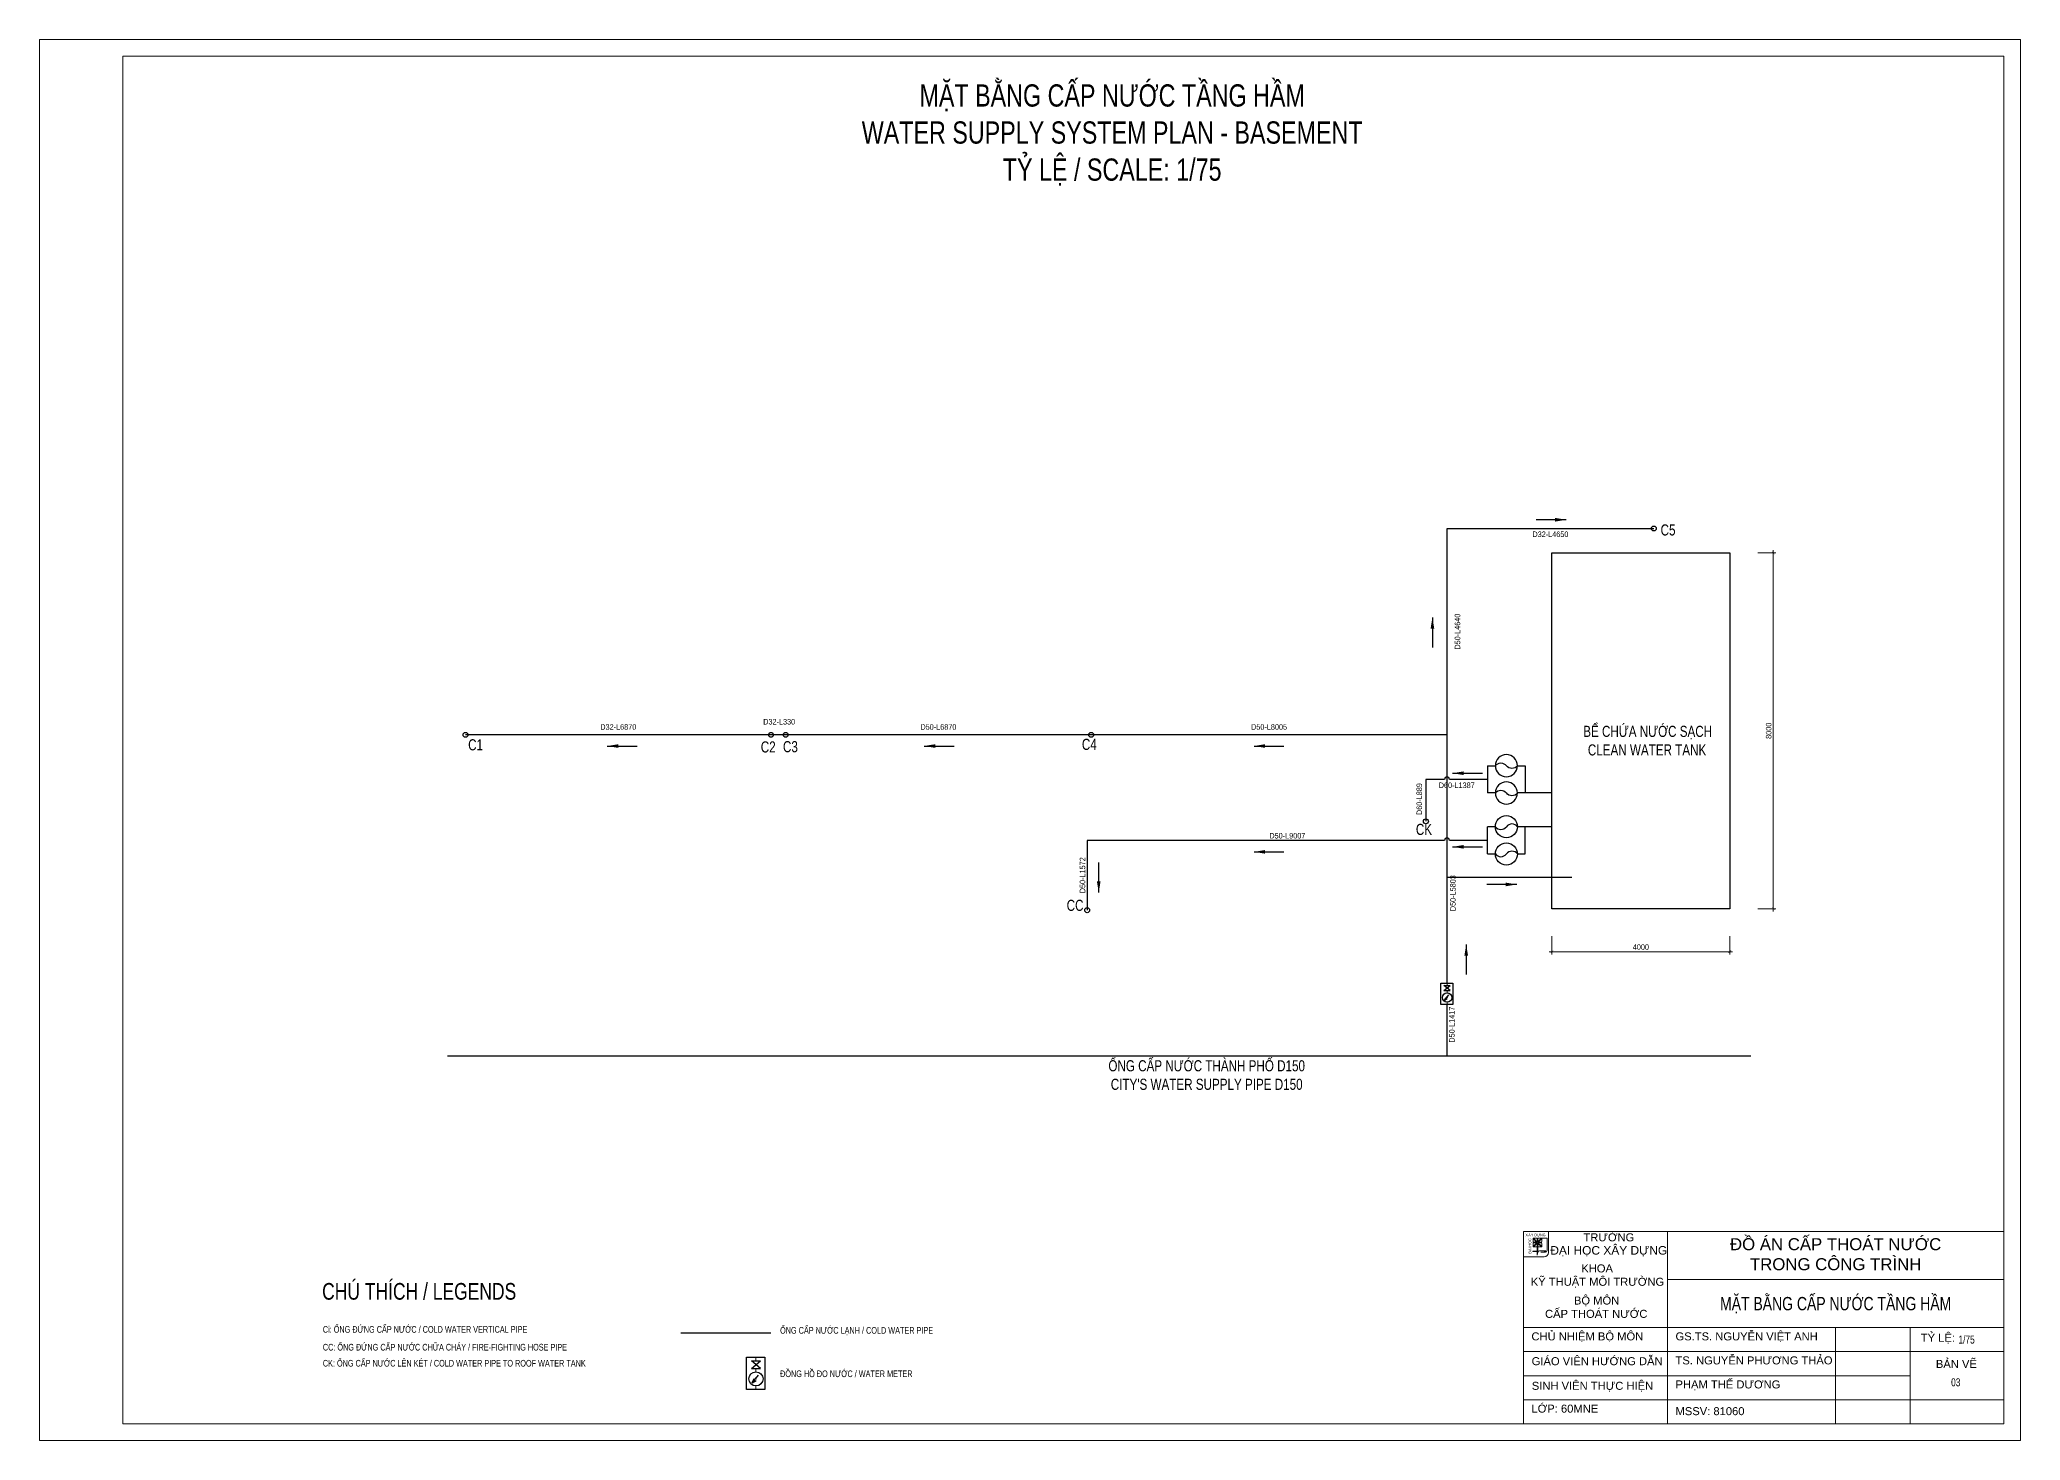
# Model space of a CAD drawing. Header units: millimetres. Extents: x -819040 to 60987, y -269988 to 131461.
# Drawn here: x -107931 to -63381, y -2954 to 28546 of the extents above; entities that cross this region are included whole.
import ezdxf
from ezdxf.enums import TextEntityAlignment as Align

# ---------------------------------------------------------------- set-up
doc = ezdxf.new("R2010")
doc.units = ezdxf.units.MM
doc.layers.get('0').update_dxf_attribs({"lineweight": 9})
doc.layers.get('Defpoints').update_dxf_attribs({"lineweight": 9})
for name, color, linetype, lineweight in [('BE CHUA', 4, 'Continuous', 30), ('BOM', 4, 'Continuous', 30), ('CAP LANH-CAT', 4, 'Continuous', 30), ('CAP LANH-CONTINOUS', 4, 'Continuous', 30), ('CAP LANH-CONTINOUS @ 50', 4, 'Continuous', 30), ('CTN-nuoc', 30, 'Continuous', 9), ('DONG HO', 6, 'Continuous', 30), ('GHI CHU', 51, 'Continuous', 9), ('GHI CHU @ 100', 51, 'Continuous', 9), ('GHI CHU @ 50', 51, 'Continuous', 9), ('KHUNG GIAY-A2', 7, 'Continuous', 9), ('KHUNG TEN', 7, 'Continuous', 9), ('KICH THUOC', 21, 'Continuous', 13), ('KICH THUOC @ 50', 21, 'Continuous', 13)]:
    doc.layers.add(name, color=color, linetype=linetype, lineweight=lineweight)
doc.styles.add('ARIANH', font='VnArialH.TTF')
doc.styles.add('KICH THUOC', font='arial.ttf', dxfattribs={"width": 0.75})
doc.styles.get("Standard").update_dxf_attribs({"font": 'arial.ttf', "width": 0.75})
doc.styles.add('TCVN-10', font='arial.ttf', dxfattribs={"width": 0.75, "height": 10})
doc.styles.add('TCVN-2.5', font='arial.ttf', dxfattribs={"width": 0.75, "height": 2.5})
doc.dimstyles.new('TCVN-2.5', dxfattribs={"dimtxt": 2.5, "dimasz": 1.2, "dimexe": 1.2, "dimexo": 0, "dimgap": 0.8, "dimtad": 1, "dimtoh": 1, "dimdec": 0, "dimzin": 0, "dimdsep": 46, "dimtxsty": 'KICH THUOC', "dimblk": 'ARCHTICK', "dimcen": 1.2, "dimdle": 1.2, "dimclrd": 31, "dimclre": 31, "dimclrt": 256, "dimadec": 0, "dimazin": 0, "dimtm": 1e-09, "dimtfac": 1, "dimtdec": 0, "dimtix": 1, "dimtofl": 0, "dimtmove": 0, "dimatfit": 2, "dimfxl": 7, "dimfxlon": 1, "dimtolj": 1, "dimtzin": 0, "dimlwd": -1, "dimlwe": -1, "dimarcsym": 1})
doc.dimstyles.new('TCVN-2.5 D-L', dxfattribs={"dimtxt": 2.5, "dimasz": 1.2, "dimexe": 1.2, "dimexo": 0, "dimgap": 0.8, "dimtad": 1, "dimtoh": 1, "dimdec": 0, "dimzin": 0, "dimdsep": 46, "dimtxsty": 'KICH THUOC', "dimblk": 'ARCHTICK', "dimcen": 1.2, "dimdle": 1.2, "dimse1": 1, "dimse2": 1, "dimsd1": 1, "dimsd2": 1, "dimclrd": 256, "dimclre": 256, "dimclrt": 256, "dimadec": 0, "dimazin": 0, "dimtm": 1e-09, "dimtfac": 1, "dimtdec": 0, "dimtofl": 0, "dimtmove": 0, "dimatfit": 2, "dimfxl": 1, "dimtolj": 1, "dimtzin": 0, "dimlwd": -1, "dimlwe": -1, "dimarcsym": 1})
doc.dimstyles.new('TCVN-5 D-i-L', dxfattribs={"dimtxt": 5, "dimasz": 1.2, "dimexe": 1.2, "dimexo": 0, "dimgap": 0.8, "dimtad": 1, "dimtoh": 1, "dimdec": 0, "dimzin": 0, "dimdsep": 46, "dimtxsty": 'KICH THUOC', "dimblk": 'ARCHTICK', "dimcen": 1.2, "dimdle": 1.2, "dimse1": 1, "dimse2": 1, "dimsd1": 1, "dimsd2": 1, "dimclrd": 256, "dimclre": 256, "dimclrt": 256, "dimadec": 0, "dimazin": 0, "dimtm": 1e-09, "dimtfac": 1, "dimtdec": 0, "dimtofl": 0, "dimtmove": 1, "dimatfit": 2, "dimfxl": 1, "dimtolj": 1, "dimtzin": 0, "dimlwd": -1, "dimlwe": -1, "dimarcsym": 1})

# ---------------------------------------------------------------- blocks, each defined once
blk = doc.blocks.new('bom')
at = {"layer": 'BOM'}
blk.add_circle((0, 0), 250, dxfattribs=at)
for centre, start, end in [((125, -94), 36.8699, 143.1301), ((-125, 94), 216.8699, 323.1301)]:
    blk.add_arc(centre, 156, start, end, dxfattribs=at)
blk = doc.blocks.new('*U281')
at = {"layer": 'KHUNG TEN'}
for p, q in [((0, 2880), (-7200, 2880)), ((-7200, 0), (-7200, 2880)), ((-6824, 2880), (-7200, 2880)), ((-7200, 2503), (-7200, 2880)), ((-7056, 2782), (-7005, 2782)), ((-7056, 2777), (-7056, 2782)), ((-7056, 2782), (-7005, 2782)), ((-7056, 2778), (-7056, 2782)), ((-7056, 2782), (-7005, 2782)), ((-7056, 2777), (-7056, 2782)), ((-7056, 2781), (-7006, 2781)), ((-7056, 2777), (-7056, 2781)), ((-7056, 2778), (-6997, 2720)), ((-7055, 2732), (-7056, 2778)), ((-7056, 2777), (-6998, 2719)), ((-7056, 2731), (-7056, 2777)), ((-7056, 2777), (-6998, 2719)), ((-7056, 2731), (-7056, 2777)), ((-7056, 2777), (-6998, 2719)), ((-7056, 2731), (-7056, 2777)), ((-7056, 2655), (-6998, 2714)), ((-7056, 2656), (-6997, 2714)), ((-7056, 2656), (-6998, 2714)), ((-7056, 2655), (-6998, 2713)), ((-7055, 2703), (-7056, 2656)), ((-7056, 2702), (-7056, 2655)), ((-7056, 2702), (-7056, 2655)), ((-7056, 2702), (-7056, 2656)), ((-7052, 2782), (-6994, 2724)), ((-7052, 2782), (-6994, 2724)), ((-7052, 2781), (-6994, 2723)), ((-7052, 2651), (-6994, 2709)), ((-7052, 2651), (-6994, 2709)), ((-7052, 2651), (-6994, 2709)), ((-7051, 2782), (-6993, 2724)), ((-7051, 2720), (-7044, 2716)), ((-7051, 2712), (-7044, 2716)), ((-7051, 2652), (-6993, 2710)), ((-7050, 2721), (-7044, 2716)), ((-7050, 2721), (-7043, 2717)), ((-7050, 2721), (-7044, 2716)), ((-7050, 2713), (-7043, 2717)), ((-7050, 2712), (-7044, 2716)), ((-7050, 2712), (-7044, 2716)), ((-6998, 2719), (-7049, 2719)), ((-6997, 2720), (-7048, 2720)), ((-6998, 2719), (-7048, 2719)), ((-6998, 2719), (-7048, 2719)), ((-6998, 2714), (-7048, 2714)), ((-6998, 2714), (-7048, 2714)), ((-6998, 2713), (-7048, 2713)), ((-6997, 2714), (-7047, 2714)), ((-6995, 2774), (-6991, 2769)), ((-6995, 2774), (-6991, 2769)), ((-6994, 2775), (-6990, 2770)), ((-6994, 2774), (-6991, 2769)), ((-6994, 2724), (-6994, 2770)), ((-6994, 2723), (-6994, 2770)), ((-6994, 2724), (-6994, 2770)), ((-6994, 2529), (-6994, 2709)), ((-6994, 2529), (-6994, 2709)), ((-6994, 2529), (-6994, 2709)), ((-6993, 2724), (-6993, 2771)), ((-6993, 2530), (-6993, 2710)), ((-6987, 2774), (-6991, 2769)), ((-6988, 2774), (-6991, 2769)), ((-6987, 2774), (-6991, 2769)), ((-6987, 2775), (-6990, 2770)), ((-6930, 2782), (-6988, 2724)), ((-6930, 2782), (-6988, 2724)), ((-6930, 2781), (-6988, 2723)), ((-6988, 2724), (-6988, 2770)), ((-6988, 2723), (-6988, 2770)), ((-6988, 2724), (-6988, 2770)), ((-6930, 2651), (-6988, 2709)), ((-6988, 2560), (-6988, 2709)), ((-6930, 2651), (-6988, 2709)), ((-6988, 2560), (-6988, 2709)), ((-6930, 2651), (-6988, 2709)), ((-6988, 2560), (-6988, 2709)), ((-6929, 2782), (-6987, 2724)), ((-6987, 2724), (-6987, 2771)), ((-6929, 2652), (-6987, 2710)), ((-6987, 2561), (-6987, 2710)), ((-6926, 2777), (-6984, 2719)), ((-6926, 2777), (-6984, 2719)), ((-6925, 2777), (-6984, 2719)), ((-6984, 2719), (-6937, 2719)), ((-6984, 2719), (-6938, 2719)), ((-6984, 2719), (-6937, 2719)), ((-6926, 2655), (-6984, 2714)), ((-6984, 2714), (-6937, 2714)), ((-6925, 2656), (-6984, 2714)), ((-6984, 2714), (-6937, 2714)), ((-6926, 2655), (-6984, 2713)), ((-6984, 2713), (-6938, 2713)), ((-6925, 2778), (-6983, 2720)), ((-6983, 2720), (-6937, 2720)), ((-6925, 2656), (-6983, 2714)), ((-6983, 2714), (-6937, 2714)), ((-6977, 2781), (-6847, 2781)), ((-6976, 2782), (-6847, 2782)), ((-6976, 2782), (-6846, 2782)), ((-6976, 2782), (-6847, 2782)), ((-6934, 2720), (-6938, 2716)), ((-6934, 2720), (-6938, 2716)), ((-6933, 2720), (-6938, 2717)), ((-6938, 2717), (-6933, 2713)), ((-6938, 2716), (-6934, 2713)), ((-6938, 2716), (-6934, 2713)), ((-6933, 2721), (-6937, 2717)), ((-6937, 2717), (-6933, 2714)), ((-6926, 2777), (-6926, 2782)), ((-6926, 2777), (-6926, 2781)), ((-6926, 2731), (-6926, 2777)), ((-6926, 2731), (-6926, 2777)), ((-6926, 2702), (-6926, 2655)), ((-6926, 2702), (-6926, 2655)), ((-6925, 2778), (-6925, 2782)), ((-6925, 2777), (-6925, 2782)), ((-6925, 2732), (-6925, 2778)), ((-6925, 2731), (-6925, 2777)), ((-6925, 2703), (-6925, 2656)), ((-6925, 2702), (-6925, 2656)), ((-6847, 2782), (-6847, 2595)), ((-6847, 2782), (-6847, 2595)), ((-6847, 2781), (-6847, 2595)), ((-6846, 2782), (-6846, 2596)), ((-6824, 2880), (-6824, 2570)), ((-5040, 0), (-5040, 2880)), ((0, 2160), (0, 2880)), ((-6890, 2503), (-7200, 2503)), ((-6994, 2589), (-7058, 2589)), ((-7058, 2582), (-7058, 2589)), ((-6994, 2589), (-7058, 2589)), ((-7058, 2583), (-7058, 2589)), ((-6994, 2588), (-7058, 2588)), ((-7058, 2582), (-7058, 2588)), ((-6994, 2583), (-7058, 2583)), ((-6994, 2582), (-7058, 2582)), ((-6994, 2582), (-7058, 2582)), ((-6993, 2589), (-7057, 2589)), ((-7057, 2583), (-7057, 2589)), ((-6993, 2583), (-7057, 2583)), ((-7056, 2656), (-7056, 2652)), ((-7056, 2656), (-7056, 2651)), ((-7056, 2655), (-7056, 2651)), ((-7056, 2655), (-7056, 2651)), ((-7056, 2652), (-7005, 2652)), ((-7056, 2651), (-7005, 2651)), ((-7056, 2651), (-7006, 2651)), ((-7056, 2651), (-7005, 2651)), ((-6994, 2657), (-6991, 2661)), ((-6994, 2657), (-6991, 2661)), ((-6994, 2657), (-6991, 2660)), ((-6985, 2574), (-6994, 2529)), ((-6986, 2574), (-6994, 2529)), ((-6985, 2574), (-6994, 2529)), ((-6993, 2658), (-6990, 2661)), ((-6985, 2575), (-6993, 2530)), ((-6991, 2661), (-6985, 2655)), ((-6991, 2661), (-6985, 2655)), ((-6991, 2660), (-6986, 2655)), ((-6990, 2661), (-6985, 2656)), ((-6977, 2651), (-6926, 2651)), ((-6976, 2652), (-6925, 2652)), ((-6976, 2651), (-6926, 2651)), ((-6976, 2651), (-6925, 2651)), ((-6865, 2591), (-6960, 2591)), ((-6865, 2591), (-6960, 2591)), ((-6864, 2592), (-6959, 2592)), ((-6865, 2591), (-6959, 2591)), ((-6888, 2575), (-6942, 2571)), ((-6888, 2575), (-6942, 2571)), ((-6888, 2575), (-6942, 2571)), ((-6872, 2571), (-6942, 2571)), ((-6872, 2571), (-6942, 2571)), ((-6872, 2571), (-6942, 2571)), ((-6887, 2576), (-6941, 2571)), ((-6871, 2571), (-6941, 2571)), ((-6926, 2655), (-6926, 2651)), ((-6926, 2655), (-6926, 2651)), ((-6925, 2656), (-6925, 2652)), ((-6925, 2656), (-6925, 2651)), ((0, 2160), (-5040, 2160)), ((0, 1440), (0, 2160)), ((-7200, 1440), (0, 1440)), ((-2520, 0), (-2520, 1440)), ((-1401, 0), (-1401, 1440)), ((0, 1080), (0, 1440)), ((-7200, 1080), (0, 1080)), ((0, 360), (0, 1080)), ((-7200, 720), (-1401, 720)), ((-7200, 360), (0, 360)), ((0, 0), (0, 360)), ((-5040, 0), (-7200, 0)), ((-2520, 0), (-5040, 0)), ((-1440, 0), (-2520, 0)), ((0, 0), (-1440, 0))]:
    blk.add_line(p, q, dxfattribs=at)
for points in [[(0, 0), (0, 1440), (-7200, 1440), (-7200, 0)], [(-7200, 0), (0, 0)]]:
    blk.add_lwpolyline(points, dxfattribs=at)
for centre, radius, start, end in [((-7044, 2731), 12.7, 182.09, 237.073), ((-7044, 2731), 12.7, 182.09, 237.073), ((-7043, 2731), 12.7, 182.09, 237.073), ((-7045, 2702), 11.7, 117.544, 179.9029), ((-7045, 2702), 11.7, 117.544, 179.9029), ((-7044, 2702), 11.7, 117.544, 179.9029), ((-7043, 2732), 12.7, 182.09, 237.073), ((-7044, 2703), 11.7, 117.544, 179.9029), ((-7006, 2770), 11.7, 0.049, 89.951), ((-7005, 2770), 11.7, 0.049, 89.951), ((-7005, 2771), 11.7, 0.049, 89.951), ((-7005, 2770), 11.7, 0.049, 89.951), ((-6976, 2770), 11.7, 90.049, 179.951), ((-6976, 2770), 11.7, 90.049, 179.951), ((-6977, 2770), 11.7, 90.049, 179.951), ((-6976, 2771), 11.7, 90.049, 179.951), ((-6938, 2731), 11.7, 270.0009, 359.9029), ((-6938, 2702), 11.7, 0.0971, 89.9991), ((-6937, 2732), 11.7, 270.0009, 359.9029), ((-6937, 2731), 11.7, 270.0009, 359.9029), ((-6937, 2731), 11.7, 270.0009, 359.9029), ((-6937, 2702), 11.7, 0.0971, 89.9991), ((-6937, 2703), 11.7, 0.0971, 89.9991), ((-6937, 2702), 11.7, 0.0971, 89.9991), ((-7006, 2663), 11.7, 270.049, 359.951), ((-7005, 2663), 11.7, 270.049, 359.951), ((-7005, 2664), 11.7, 270.049, 359.951), ((-7005, 2663), 11.7, 270.049, 359.951), ((-6976, 2663), 11.7, 180.049, 269.951), ((-6977, 2663), 11.7, 180.049, 269.951), ((-6976, 2663), 11.7, 180.049, 269.951), ((-6976, 2664), 11.7, 180.049, 269.951), ((-6960, 2563), 28.3, 89.9871, 156.3994), ((-6959, 2564), 28.3, 89.9871, 156.3994), ((-6960, 2563), 28.3, 89.9871, 156.3994), ((-6959, 2563), 28.3, 89.9871, 156.3994), ((-6890, 2569), 65.9, 270, 0), ((-6888, 2600), 24.5, 270, 339.999), ((-6888, 2599), 24.5, 270, 339.999), ((-6888, 2600), 24.5, 270, 339.999), ((-6887, 2600), 24.5, 270, 339.999), ((-6872, 2595), 24.7, 270, 0), ((-6872, 2595), 24.7, 270, 0), ((-6872, 2595), 24.7, 270, 0), ((-6871, 2596), 24.7, 270, 0)]:
    blk.add_arc(centre, radius, start, end, dxfattribs=at)
at = {"layer": 'KHUNG TEN', "style": 'ARIANH'}
for s, p in [('x   y dùng', (-7171, 2810)), ('¢', (-7128, 2809))]:
    blk.add_text(s, height=39, dxfattribs=at).set_placement(p)
blk.add_text('®¹i häc', height=39, rotation=90, dxfattribs=at).set_placement((-7085, 2551))
for s, insert, char_height, width, attachment_point in [('{\\fArial|b0|i0|c0|p34;ĐẠI HỌC XÂY DỰNG}', (-6798, 2663), 128, 7638.54, 1), ('{\\fArial|b0|i0|c0|p34;TRƯỜNG}', (-6301, 2854), 120, 7638.54, 1), ('{\\fArial|b0|i0|c0|p34;ĐỒ ÁN CẤP THOÁT NƯỚC\\PTRONG CÔNG TRÌNH}', (-2520, 2540), 180, 5040, 5), ('\\pi796.03087;{\\fArial|b0|i0|c0|p34;KHOA\\P\\pi38.66388;KỸ THUẬT MÔI TRƯỜNG }', (-7130, 2388), 120, 2055.12, 1), ('\\pi657.88068;{\\fArial|b0|i0|c0|p34;BỘ MÔN \\P\\pi224.82474;CẤP THOÁT NƯỚC}', (-7102, 1907), 120, 1969.62, 1), ('{\\fArial|b0|i0|c0|p34;CHỦ NHIỆM BỘ MÔN}', (-7081, 1369), 120, 2368.22, 1), ('{\\fArial|b0|i0|c0|p34;GS.TS. NGUYỄN VIỆT ANH}', (-4921, 1369), 120, 2368.22, 1), ('{\\fArial|b0|i0|c0|p34;TỶ LỆ:}', (-1243, 1348), 120, 1287.18, 1), ('{\\fArial|b0|i0|c0|p34;GIÁO VIÊN HƯỚNG DẪN}', (-7078, 997), 120, 2368.22, 1), ('{\\fArial|b0|i0|c0|p34;TS. NGUYỄN PHƯƠNG THẢO}', (-4921, 1009), 120, 2537.36, 1), ('{\\fArial|b0|i0|c0|p34;BẢN VẼ }', (-1017, 956), 120, 1287.18, 1), ('{\\fArial|b0|i0|c0|p34;SINH VIÊN THỰC HIỆN}', (-7076, 628), 120, 2368.22, 1), ('{\\fArial|b0|i0|c0|p34;PHẠM THẾ DƯƠNG}', (-4921, 649), 120, 2368.22, 1), ('L{\\fArial|b0|i0|c0|p34;Ớ}P: 60MNE', (-7081, 286), 120, 2368.22, 1), ('MSSV: 81060', (-4921, 248), 120, 2368.22, 1)]:
    blk.add_mtext(s, dxfattribs=dict(at, insert=insert, char_height=char_height, width=width, attachment_point=attachment_point))
at = {"layer": 'KHUNG TEN', "width": 0.75}
blk.add_attdef('TEN_BAN_VE', text='', height=200, dxfattribs=at).set_placement((-2520, 1800), align=Align.MIDDLE_CENTER)
at = {"layer": 'KHUNG TEN', "style": 'TCVN-10', "width": 0.75}
for tag, p in [('TY_LE', (-679, 1201)), ('STT', (-789, 561)), ('NGAY_HOAN_THANH', (-1271, 121))]:
    blk.add_attdef(tag, p, '', height=120, dxfattribs=at)
blk = doc.blocks.new('dong_ho')
at = {"layer": 'CTN-nuoc'}
for p, q in [((5066, -7614), (5012, -7614)), ((5181, -7614), (5232, -7614)), ((5445, -7614), (5496, -7614))]:
    blk.add_line(p, q, dxfattribs=at)
at = {"layer": 'DONG HO'}
for p, q in [((5012, -7481), (5496, -7481)), ((5012, -7755), (5012, -7481)), ((5066, -7683), (5066, -7546)), ((5181, -7683), (5066, -7546)), ((5181, -7546), (5066, -7683)), ((5181, -7683), (5181, -7546)), ((5399, -7669), (5280, -7574)), ((5399, -7669), (5334, -7643)), ((5399, -7669), (5360, -7610)), ((5496, -7481), (5496, -7755)), ((5496, -7755), (5012, -7755))]:
    blk.add_line(p, q, dxfattribs=at)
blk.add_circle((5338, -7614), 106, dxfattribs=at)
blk.add_ellipse((5334, -7617), major_axis=(5.67, -5.67), ratio=1, start_param=5.497787, end_param=11.780972, dxfattribs=at)
blk = doc.blocks.new('*D1889')
at = {"layer": 'Defpoints', "color": 0, "transparency": 16777216}
for p in [(-91481, 12984), (-98351, 12913), (-91481, 12913)]:
    blk.add_point(p, dxfattribs=at)
at = {"layer": 'KICH THUOC', "transparency": 16777216, "insert": (-94916, 13088), "char_height": 125, "attachment_point": 5, "style": 'KICH THUOC'}
blk.add_mtext('\\A1;D32-L6870', dxfattribs=at)
blk = doc.blocks.new('_ArchTick')
at = {"color": 0, "linetype": 'ByBlock', "const_width": 0.15}
blk.add_lwpolyline([(-0.5, -0.5), (0.5, 0.5)], dxfattribs=at)
blk = doc.blocks.new('*D1890')
at = {"layer": 'Defpoints', "color": 0, "transparency": 16777216}
for p in [(-91151, 12984), (-91481, 12913), (-91151, 12913)]:
    blk.add_point(p, dxfattribs=at)
at = {"layer": 'KICH THUOC', "transparency": 16777216, "insert": (-91297, 13206), "char_height": 125, "attachment_point": 5, "style": 'KICH THUOC'}
blk.add_mtext('\\A1;D32-L330', dxfattribs=at)
blk = doc.blocks.new('*D1891')
at = {"layer": 'Defpoints', "color": 0, "transparency": 16777216}
for p in [(-84281, 12984), (-91151, 12913), (-84281, 12913)]:
    blk.add_point(p, dxfattribs=at)
at = {"layer": 'KICH THUOC', "transparency": 16777216, "insert": (-87716, 13088), "char_height": 125, "attachment_point": 5, "style": 'KICH THUOC'}
blk.add_mtext('\\A1;D50-L6870', dxfattribs=at)
blk = doc.blocks.new('*D1892')
at = {"layer": 'Defpoints', "color": 0, "transparency": 16777216}
for p in [(-76276, 12984), (-84281, 12913), (-76276, 12913)]:
    blk.add_point(p, dxfattribs=at)
at = {"layer": 'KICH THUOC', "transparency": 16777216, "insert": (-80279, 13088), "char_height": 125, "attachment_point": 5, "style": 'KICH THUOC'}
blk.add_mtext('\\A1;D50-L8005', dxfattribs=at)
blk = doc.blocks.new('*D1893')
at = {"layer": 'Defpoints', "color": 0, "transparency": 16777216}
for p in [(-76276, 17553), (-75937, 17553), (-76276, 12913)]:
    blk.add_point(p, dxfattribs=at)
at = {"layer": 'KICH THUOC', "transparency": 16777216, "insert": (-76041, 15233), "char_height": 125, "attachment_point": 5, "rotation": 90, "style": 'KICH THUOC'}
blk.add_mtext('\\A1;D50-L4640', dxfattribs=at)
blk = doc.blocks.new('*D1894')
at = {"layer": 'Defpoints', "color": 0, "transparency": 16777216}
for p in [(-76276, 12913), (-76039, 12913), (-76276, 7110)]:
    blk.add_point(p, dxfattribs=at)
at = {"layer": 'KICH THUOC', "transparency": 16777216, "insert": (-76143, 9351), "char_height": 125, "attachment_point": 5, "rotation": 90, "style": 'KICH THUOC'}
blk.add_mtext('\\A1;D50-L5803', dxfattribs=at)
blk = doc.blocks.new('*D1895')
at = {"layer": 'Defpoints', "color": 0, "transparency": 16777216}
for p in [(-76276, 7110), (-76064, 7110), (-76276, 5693)]:
    blk.add_point(p, dxfattribs=at)
at = {"layer": 'KICH THUOC', "transparency": 16777216, "insert": (-76167, 6394), "char_height": 125, "attachment_point": 5, "rotation": 90, "style": 'KICH THUOC'}
blk.add_mtext('\\A1;D50-L1417', dxfattribs=at)
blk = doc.blocks.new('*D1986')
at = {"layer": 'Defpoints', "color": 0, "transparency": 16777216}
for p in [(-76751, 11911), (-75364, 11911), (-75364, 11674)]:
    blk.add_point(p, dxfattribs=at)
at = {"layer": 'KICH THUOC', "transparency": 16777216, "insert": (-76058, 11777), "char_height": 125, "attachment_point": 5, "style": 'KICH THUOC'}
blk.add_mtext('\\A1;D60-L1387', dxfattribs=at)
blk = doc.blocks.new('*D1987')
at = {"layer": 'Defpoints', "color": 0, "transparency": 16777216}
for p in [(-76751, 11911), (-76796, 11023), (-76751, 11023)]:
    blk.add_point(p, dxfattribs=at)
at = {"layer": 'KICH THUOC', "transparency": 16777216, "insert": (-76900, 11467), "char_height": 125, "attachment_point": 5, "rotation": 90, "style": 'KICH THUOC'}
blk.add_mtext('\\A1;D60-L889', dxfattribs=at)
blk = doc.blocks.new('*D1988')
at = {"layer": 'Defpoints', "color": 0, "transparency": 16777216}
for p in [(-84371, 10540), (-75364, 10540), (-75364, 10540)]:
    blk.add_point(p, dxfattribs=at)
at = {"layer": 'KICH THUOC', "transparency": 16777216, "insert": (-79868, 10643), "char_height": 125, "attachment_point": 5, "style": 'KICH THUOC'}
blk.add_mtext('\\A1;D50-L9007', dxfattribs=at)
blk = doc.blocks.new('*D1989')
at = {"layer": 'Defpoints', "color": 0, "transparency": 16777216}
for p in [(-84371, 10540), (-84371, 10540), (-84371, 8968)]:
    blk.add_point(p, dxfattribs=at)
at = {"layer": 'KICH THUOC', "transparency": 16777216, "insert": (-84475, 9754), "char_height": 125, "attachment_point": 5, "rotation": 90, "style": 'KICH THUOC'}
blk.add_mtext('\\A1;D50-L1572', dxfattribs=at)
blk = doc.blocks.new('*D1990')
at = {"layer": 'Defpoints', "color": 0, "transparency": 16777216}
for p in [(-73917, 9003), (-69916, 9003), (-69916, 8035)]:
    blk.add_point(p, dxfattribs=at)
at = {"layer": 'KICH THUOC', "color": 31, "transparency": 16777216}
for p, q in [((-73977, 8035), (-69856, 8035)), ((-73917, 8385), (-73917, 7975)), ((-69916, 8385), (-69916, 7975))]:
    blk.add_line(p, q, dxfattribs=at)
at = {"layer": 'KICH THUOC', "color": 31, "transparency": 16777216, "xscale": 59.99999999999995, "yscale": 59.99999999999995, "zscale": 59.99999999999995, "rotation": 180}
blk.add_blockref('_ArchTick', (-73917, 8035), dxfattribs=at)
at = {"layer": 'KICH THUOC', "color": 31, "transparency": 16777216, "xscale": 59.99999999999995, "yscale": 59.99999999999995, "zscale": 59.99999999999995}
blk.add_blockref('_ArchTick', (-69916, 8035), dxfattribs=at)
at = {"layer": 'KICH THUOC', "transparency": 16777216, "insert": (-71917, 8139), "char_height": 125, "attachment_point": 5, "style": 'KICH THUOC'}
blk.add_mtext('\\A1;4000', dxfattribs=at)
blk = doc.blocks.new('*D1991')
at = {"layer": 'Defpoints', "color": 0, "transparency": 16777216}
for p in [(-69916, 17002), (-68938, 17002), (-69916, 9003)]:
    blk.add_point(p, dxfattribs=at)
at = {"layer": 'KICH THUOC', "color": 31, "transparency": 16777216}
for p, q in [((-69288, 17002), (-68878, 17002)), ((-68938, 8943), (-68938, 17062)), ((-69288, 9003), (-68878, 9003))]:
    blk.add_line(p, q, dxfattribs=at)
at = {"layer": 'KICH THUOC', "color": 31, "transparency": 16777216, "xscale": 59.99999999999995, "yscale": 59.99999999999995, "zscale": 59.99999999999995}
for p, rotation in [((-68938, 17002), 90), ((-68938, 9003), 270)]:
    blk.add_blockref('_ArchTick', p, dxfattribs=dict(at, rotation=rotation))
at = {"layer": 'KICH THUOC', "transparency": 16777216, "insert": (-69042, 13003), "char_height": 125, "attachment_point": 5, "rotation": 90, "style": 'KICH THUOC'}
blk.add_mtext('\\A1;8000', dxfattribs=at)
blk = doc.blocks.new('*D1992')
at = {"layer": 'Defpoints', "color": 0, "transparency": 16777216}
for p in [(-76276, 17553), (-71626, 17553), (-71626, 17318)]:
    blk.add_point(p, dxfattribs=at)
at = {"layer": 'KICH THUOC', "transparency": 16777216, "insert": (-73951, 17422), "char_height": 125, "attachment_point": 5, "style": 'KICH THUOC'}
blk.add_mtext('\\A1;D32-L4650', dxfattribs=at)

msp = doc.modelspace()

# ---------------------------------------------------------------- linework, layer by layer
at = {"layer": 'BE CHUA'}
msp.add_lwpolyline([(-69916.4, 9002.7), (-73916.7, 9002.7), (-73916.7, 17002.5), (-69916.4, 17002.5)], close=True, dxfattribs=at)
at = {"layer": 'CAP LANH-CAT'}
for centre in [(-71626.4, 17552.7), (-98351.4, 12912.7), (-91481.4, 12912.7), (-91151.4, 12912.7), (-84281.4, 12912.7), (-76751.4, 10967.7), (-84371.4, 8967.7)]:
    msp.add_circle(centre, 55, dxfattribs=at)
for centre in [(-76276.3, 11911.2), (-76276.3, 10539.6)]:
    msp.add_arc(centre, 55, 0, 180, dxfattribs=at)
at = {"layer": 'CAP LANH-CONTINOUS', "ltscale": 1.7}
for p, q in [((-76276.3, 17552.7), (-71626.4, 17552.7)), ((-76276.3, 12912.7), (-76276.3, 17552.7)), ((-76276.3, 12912.7), (-98351.4, 12912.7)), ((-76276.3, 7329.9), (-76276.3, 12912.7)), ((-76751.4, 11911.2), (-76751.4, 10967.7)), ((-73916.7, 11604.4), (-74692, 11604.4)), ((-73916.7, 10846.3), (-74692, 10846.3)), ((-76331.3, 10539.6), (-84371.4, 10539.6)), ((-84371.4, 10539.6), (-84371.4, 8967.7)), ((-76276.3, 9714.3), (-73467.5, 9714.3)), ((-76276.3, 5692.7), (-76276.3, 6845.6))]:
    msp.add_line(p, q, dxfattribs=at)
at = {"layer": 'CAP LANH-CONTINOUS'}
for p, q in [((-75364.3, 12218), (-75364.3, 11604.4)), ((-75364.3, 12218), (-75189.7, 12218)), ((-74692, 12218), (-74517.5, 12218)), ((-74517.5, 12218), (-74517.5, 11604.4)), ((-75189.7, 11604.4), (-75364.3, 11604.4)), ((-75364.3, 10232.8), (-75364.3, 10846.3)), ((-75189.7, 10846.3), (-75364.3, 10846.3)), ((-74517.5, 10232.8), (-74517.5, 10846.3)), ((-75364.3, 10232.8), (-75189.7, 10232.8)), ((-74692, 10232.8), (-74517.5, 10232.8)), ((-98760.4, 5692.7), (-69442.6, 5692.7)), ((-93511.4, -538.2), (-91485.1, -538.2))]:
    msp.add_line(p, q, dxfattribs=at)
at = {"layer": 'CAP LANH-CONTINOUS', "ltscale": 2}
msp.add_line((-76331.3, 11911.2), (-76751.4, 11911.2), dxfattribs=at)
at = {"layer": 'CAP LANH-CONTINOUS', "ltscale": 1.6}
for p, q in [((-75364.3, 11911.2), (-76221.3, 11911.2)), ((-75364.3, 10539.6), (-76221.3, 10539.6))]:
    msp.add_line(p, q, dxfattribs=at)
at = {"layer": 'KHUNG GIAY-A2'}
for points in [[(-107931.1, -2954), (-63381.1, -2954), (-63381.1, 28546), (-107931.1, 28546)], [(-106056.1, -2579), (-63756.1, -2579), (-63756.1, 28171), (-106056.1, 28171)]]:
    msp.add_lwpolyline(points, close=True, dxfattribs=at)

# ---------------------------------------------------------------- block references
at = {"layer": 'BOM', "xscale": -0.9955420560940484, "yscale": 0.9955420560940484, "zscale": 0.9955420560940484}
for p in [(-74940.9, 12218), (-74940.9, 11604.4)]:
    msp.add_blockref('bom', p, dxfattribs=at)
at = {"layer": 'BOM', "xscale": 0.9955420560940484, "yscale": 0.9955420560940484, "zscale": 0.9955420560940484, "rotation": 180}
for p in [(-74940.9, 10846.3), (-74940.9, 10232.8)]:
    msp.add_blockref('bom', p, dxfattribs=at)
at = {"layer": 'DONG HO', "rotation": 270}
msp.add_blockref('dong_ho', (-68661.8, 12342.1), dxfattribs=at)
at = {"layer": 'DONG HO', "xscale": 1.5, "yscale": 1.5, "zscale": 1.5, "rotation": 270}
msp.add_blockref('dong_ho', (-80398.2, 6435.9), dxfattribs=at)
at = {"layer": 'GHI CHU', "xscale": 1.5, "yscale": 1.5, "zscale": 1.5}
msp.add_blockref('*U281', (-63756.1, -2579), dxfattribs=at).add_auto_attribs({'TY_LE': '1/75', 'STT': '03', 'TEN_BAN_VE': 'MẶT BẰNG CẤP NƯỚC TẦNG HẦM'})

# ---------------------------------------------------------------- texts
at = {"layer": 'CAP LANH-CONTINOUS @ 50', "insert": (-84203.2, 15867.6), "char_height": 250, "attachment_point": 9, "style": 'KICH THUOC'}
msp.add_mtext('\\A1;', dxfattribs=at)
at = {"layer": 'GHI CHU', "attachment_point": 1}
for s, width, gutter_width, heights, insert, char_height in [("\\pi1851.34209;ỐNG CẤP NƯỚC THÀNH PHỐ D150\\P\\pi1904.86784;CITY'S WATER SUPPLY PIPE D150", 8099.214, 6730.7, [912.9], (-85744, 5595.1), 250), ('\\pi3911.41372;CHÚ THÍCH / LEGENDS', 12148.821, 10096, [1369.4], (-105488.5, 584.8), 375)]:
    msp.add_mtext_dynamic_manual_height_columns(s, width=width, gutter_width=gutter_width, heights=heights, dxfattribs=dict(at, insert=insert, char_height=char_height))
at = {"layer": 'GHI CHU @ 100', "attachment_point": 1, "style": 'TCVN-2.5'}
for s, width, gutter_width, heights, insert, char_height in [('C5', 428.757, 1250, [0], (-71472.8, 17644.8), 250), ('\\pi28.49505;BỂ CHỨA NƯỚC SẠCH\\P\\pi132.86067;CLEAN WATER TANK', 2915.534, 1250, [0], (-73241.7, 13115), 250), ('C1', 428.757, 1250, [0], (-98292.8, 12812.8), 250), ('C2', 428.757, 1250, [91.2], (-91711.1, 12765), 250), ('C3', 428.757, 1250, [0], (-91212.1, 12771.1), 250), ('C4', 428.757, 1250, [0], (-84489.3, 12823), 250), ('CK', 428.757, 1250, [0], (-76977.5, 10910.7), 250), ('CC', 428.757, 1250, [0], (-84830.9, 9202.8), 250), ('Ci: ỐNG ĐỨNG CẤP NƯỚC / COLD WATER VERTICAL PIPE', 5067.25, 1875, [0], (-101560.8, -383.5), 150), ('ỐNG CẤP NƯỚC LẠNH / COLD WATER PIPE', 5067.25, 1875, [0], (-91276.8, -405.1), 150), ('CC: ỐNG ĐỨNG CẤP NƯỚC CHỮA CHÁY / FIRE-FIGHTING HOSE PIPE', 5539.013, 1875, [0], (-101560.8, -783.5), 150), ('CK: ỐNG CẤP NƯỚC LÊN KÉT / COLD WATER PIPE TO ROOF WATER TANK', 5838.898, 1875, [0], (-101560.8, -1144.2), 150), ('ĐỒNG HỒ ĐO NƯỚC / WATER METER', 5067.25, 1875, [0], (-91276.8, -1381.1), 150)]:
    msp.add_mtext_dynamic_manual_height_columns(s, width=width, gutter_width=gutter_width, heights=heights, dxfattribs=dict(at, insert=insert, char_height=char_height))
at = {"layer": 'GHI CHU @ 50', "insert": (-83808.1, 26401.7), "char_height": 500, "attachment_point": 5, "style": 'TCVN-10'}
msp.add_mtext_dynamic_manual_height_columns('MẶT BẰNG CẤP NƯỚC TẦNG HẦM\\PWATER SUPPLY SYSTEM PLAN - BASEMENT\\PTỶ LỆ / SCALE: 1/75', width=14357.564, gutter_width=2500, heights=[0], dxfattribs=at)

# ---------------------------------------------------------------- dimensions: what is measured, and where the dimension line sits
at = {"layer": 'KICH THUOC @ 50'}
for p1, p2, distance, text, picture, middle in [((-76276.3, 12912.7), (-76276.3, 17552.7), -339.5, 'D50-L4640', '*D1893', (-76040.6, 15232.7)), ((-76276.3, 17552.7), (-71626.4, 17552.7), -234.8, 'D32-L4650', '*D1992', (-73951.3, 17421.7)), ((-98351.4, 12912.7), (-91481.4, 12912.7), 71.2, 'D32-L6870', '*D1889', (-94916.4, 13087.7))]:
    dim = msp.add_aligned_dim(p1=p1, p2=p2, distance=distance, text=text, dimstyle='TCVN-2.5 D-L', override={"dimscale": 50, "dimpost": 'D40-L<>', "dimtix": 0, "dimtofl": 0, "dimtmove": 0, "dimatfit": 2}, dxfattribs=at)
    dim.commit()
    dim.dimension.update_dxf_attribs({"geometry": picture, "text_midpoint": middle})
for base, p1, p2, angle, dimstyle, override, picture, middle in [((-68938.3, 17002.5), (-69916.4, 9002.7), (-69916.4, 17002.5), 90, 'TCVN-2.5', {"dimscale": 50, "dimtix": 0, "dimtofl": 0, "dimtmove": 0, "dimatfit": 2}, '*D1991', (-68938.3, 13002.6)), ((-76796.1153, 11022.6757), (-76751.4036, 11911.2214), (-76751.4036, 11022.6757), 270, 'TCVN-2.5 D-L', {"dimscale": 50, "dimpost": 'D60-L<>', "dimtix": 0, "dimtofl": 0, "dimtmove": 0, "dimatfit": 2}, '*D1987', (-76796.1153, 11466.9486)), ((-69916.4, 8035.2), (-73916.7, 9002.7), (-69916.4, 9002.7), 0, 'TCVN-2.5', {"dimscale": 50, "dimtix": 0, "dimtofl": 0, "dimtmove": 0, "dimatfit": 2}, '*D1990', (-71916.6, 8035.2))]:
    dim = msp.add_linear_dim(base=base, p1=p1, p2=p2, angle=angle, dimstyle=dimstyle, override=override, dxfattribs=at)
    dim.commit()
    dim.dimension.update_dxf_attribs({"geometry": picture, "text_midpoint": middle, "dimtype": 161})
for base, p1, p2, angle, text, override, picture, middle, dimtype in [((-91151.4, 12983.8), (-91481.4, 12912.7), (-91151.4, 12912.7), 180, 'D32-L330', {"dimscale": 50, "dimpost": 'D50-L<>', "dimtix": 0, "dimtofl": 0, "dimtmove": 1, "dimatfit": 2}, '*D1890', (-91296.8, 13102.4), 160), ((-76038.6, 12912.7), (-76276.3, 7110), (-76276.3, 12912.7), 90, 'D50-L5803', {"dimscale": 50, "dimpost": 'D80-L<>', "dimtix": 0, "dimtofl": 0, "dimtmove": 0, "dimatfit": 2}, '*D1894', (-76038.6, 9351.1), 161), ((-76063.6, 7110), (-76276.3, 5692.7), (-76276.3, 7110), 90, 'D50-L1417', {"dimscale": 50, "dimpost": 'D80-L<>', "dimtix": 0, "dimtofl": 0, "dimtmove": 0, "dimatfit": 2}, '*D1895', (-76063.6, 6393.8), 161)]:
    dim = msp.add_linear_dim(base=base, p1=p1, p2=p2, angle=angle, text=text, dimstyle='TCVN-2.5 D-L', override=override, dxfattribs=at)
    dim.commit()
    dim.dimension.update_dxf_attribs({"geometry": picture, "text_midpoint": middle, "dimtype": dimtype})
for base, p1, p2, text, picture, middle in [((-84281.4, 12983.8), (-91151.4, 12912.7), (-84281.4, 12912.7), 'D50-L6870', '*D1891', (-87716.4, 13087.6)), ((-76276.3, 12983.8), (-84281.4, 12912.7), (-76276.3, 12912.7), 'D50-L8005', '*D1892', (-80278.8, 13087.6))]:
    dim = msp.add_linear_dim(base=base, p1=p1, p2=p2, angle=180, text=text, dimstyle='TCVN-2.5 D-L', override={"dimscale": 50, "dimpost": 'D70-L<>', "dimtix": 0, "dimtofl": 0, "dimtmove": 1, "dimatfit": 2}, dxfattribs=at)
    dim.commit()
    dim.dimension.update_dxf_attribs({"geometry": picture, "text_midpoint": middle})
for p1, p2, distance, override, picture, middle in [((-76751.4, 11911.2), (-75364.3, 11911.2), -237.7, {"dimscale": 50, "dimpost": 'D60-L<>', "dimtix": 0, "dimtofl": 0, "dimtmove": 0, "dimatfit": 2}, '*D1986', (-76057.8, 11777.4)), ((-84371.4, 10539.6), (-75364.3, 10539.6), 0, {"dimscale": 50, "dimpost": 'D50-L<>', "dimtix": 0, "dimtofl": 0, "dimtmove": 0, "dimatfit": 2}, '*D1988', (-79867.8, 10643.4)), ((-84371.4, 8967.7), (-84371.4, 10539.6), 0, {"dimscale": 50, "dimpost": 'D50-L<>', "dimtix": 0, "dimtofl": 0, "dimtmove": 0, "dimatfit": 2}, '*D1989', (-84475.2, 9753.6))]:
    dim = msp.add_aligned_dim(p1=p1, p2=p2, distance=distance, dimstyle='TCVN-2.5 D-L', override=override, dxfattribs=at)
    dim.commit()
    dim.dimension.update_dxf_attribs({"geometry": picture, "text_midpoint": middle})

# ---------------------------------------------------------------- leaders
at = {"layer": 'CAP LANH-CONTINOUS @ 50'}
for points in [[(-73595.8, 17748.7), (-74268.4, 17748.7)], [(-76604.9, 15551.6), (-76604.9, 14879)], [(-95164.5, 12660.1), (-94491.9, 12660.1)], [(-88037.4, 12660.1), (-87364.8, 12660.1)], [(-80617.5, 12660.1), (-79944.9, 12660.1)], [(-76151.1, 12048.8), (-75478.5, 12048.8)], [(-80617.5, 10280.7), (-79944.9, 10280.7)], [(-76151.1, 10393.6), (-75478.5, 10393.6)], [(-84109.9, 9367.5), (-84109.9, 10040.1)], [(-74706.9, 9547.9), (-75379.4, 9547.9)], [(-75844.6, 8196.3), (-75844.6, 7523.7)]]:
    msp.add_leader(points, dimstyle='TCVN-5 D-i-L', override={"dimscale": 50, "dimasz": 5, "dimgap": 0.8, "dimtad": 0}, dxfattribs=at)

doc.saveas('drawing.dxf')
